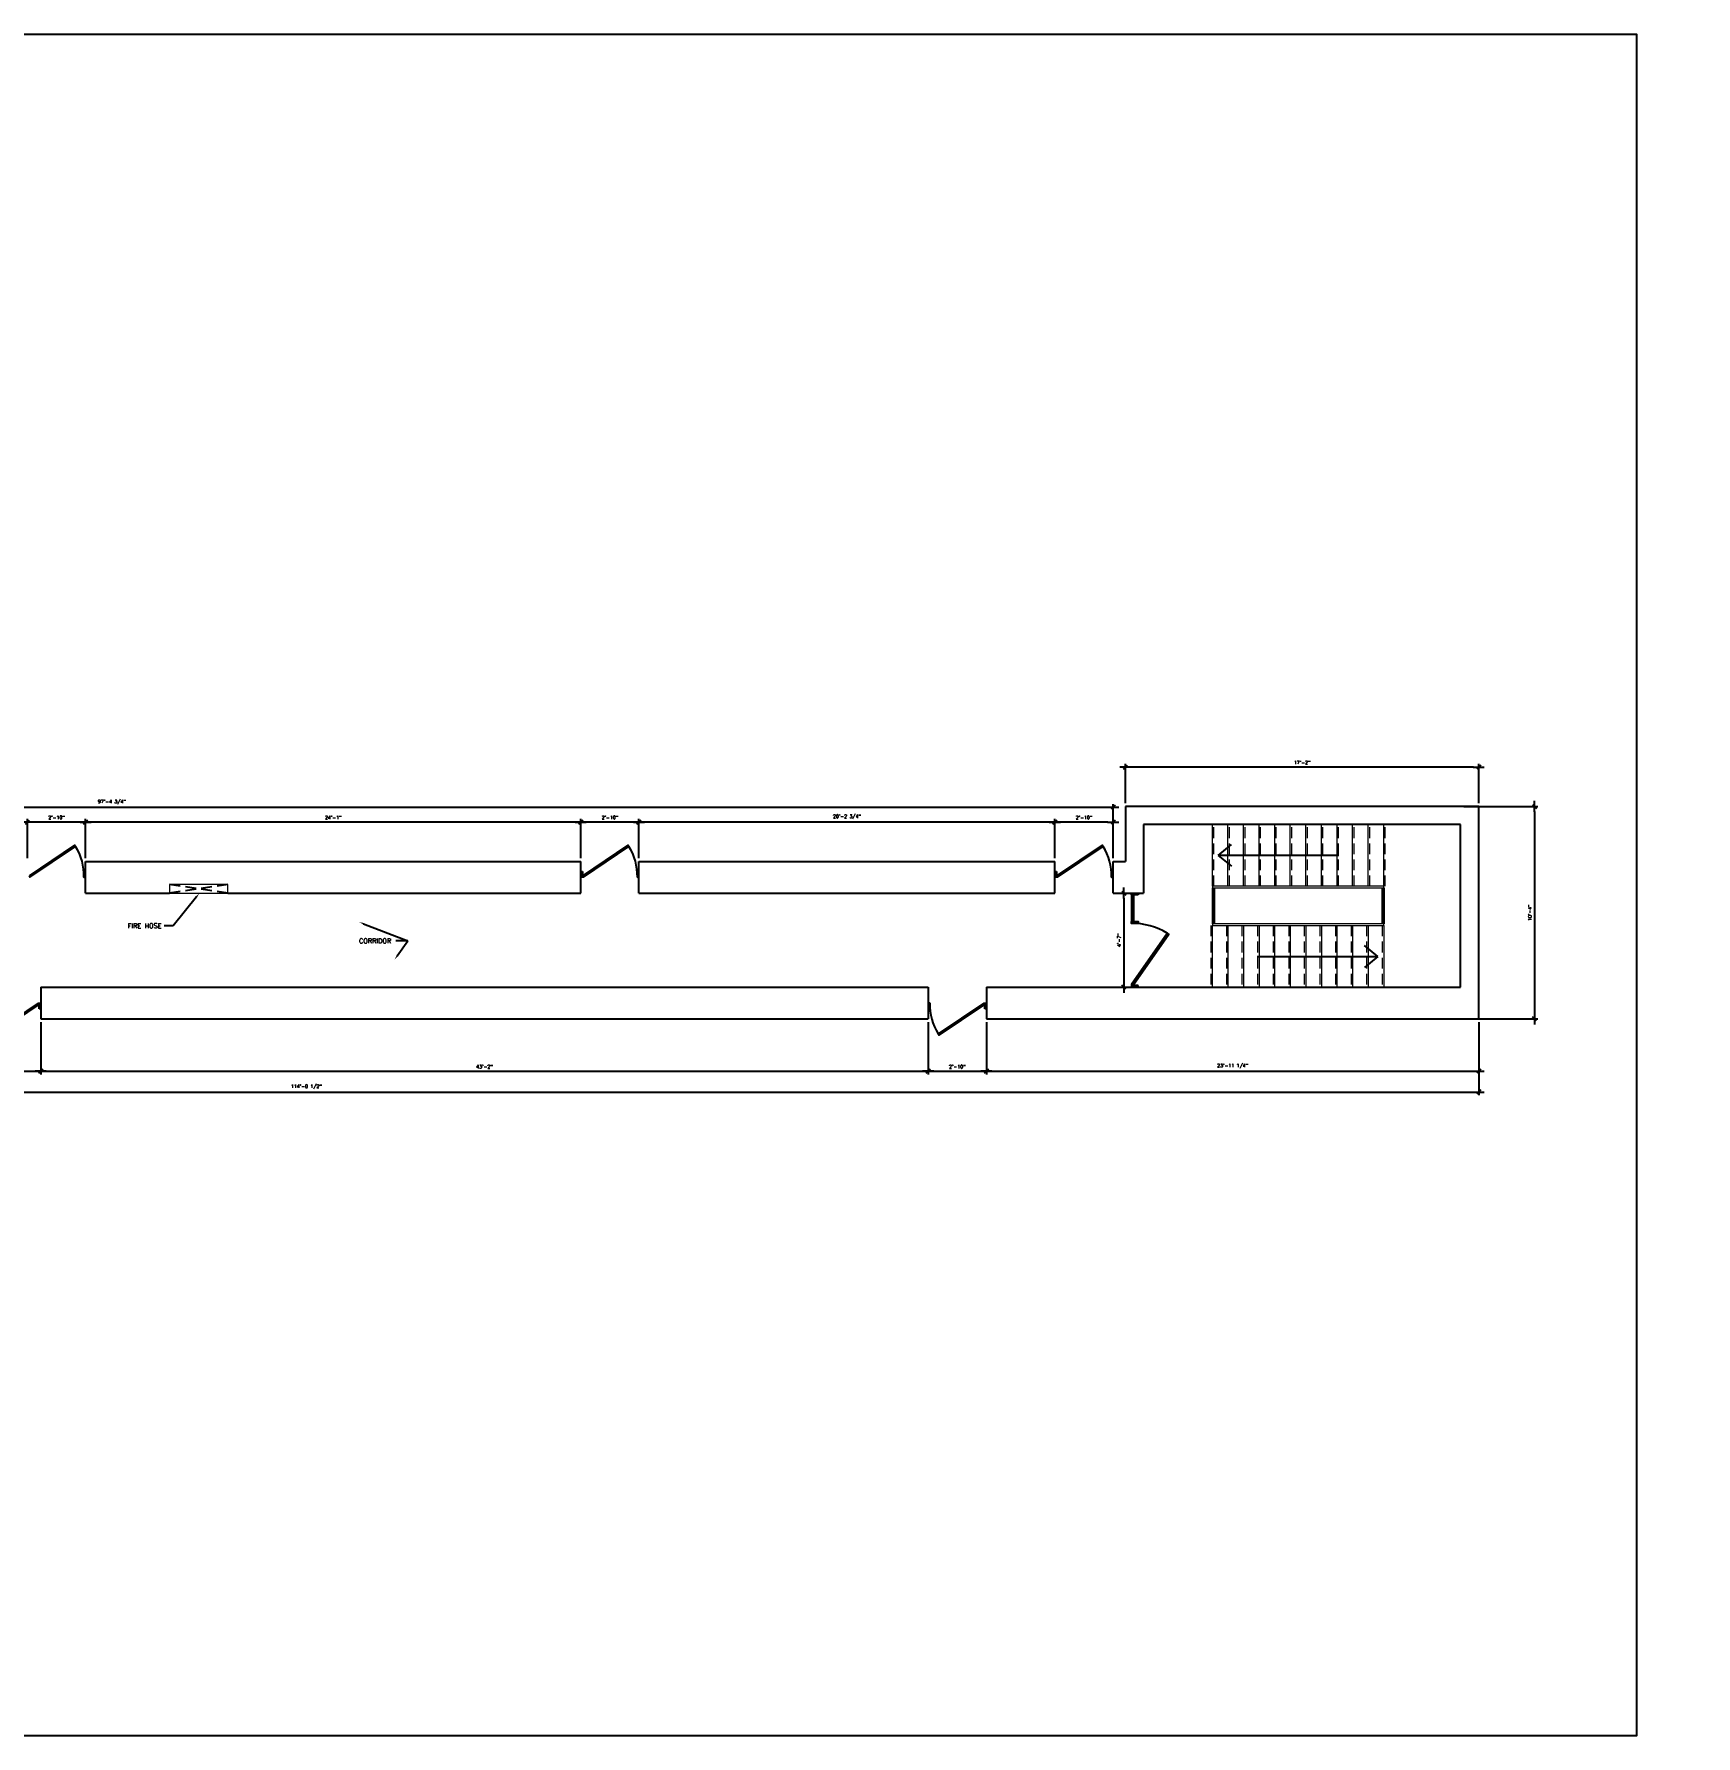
# Model space of a CAD drawing. Header units: inches. Extents: x -11160 to 9368, y -3485 to 2663.
# Drawn here: x -2986 to -2016, y -2214 to -1220 of the extents above; entities that cross this region are included whole.
import ezdxf
from ezdxf import colors
from ezdxf.entities.mleader import LeaderData, LeaderLine
from ezdxf.math import Vec2, Vec3

# ---------------------------------------------------------------- set-up
doc = ezdxf.new("R2010")
doc.units = ezdxf.units.IN
doc.header["$MEASUREMENT"] = 0
doc.linetypes.add('HIDDEN', pattern=[0.375, 0.25, -0.125])
for name, color, linetype in [('A-WALL', 4, 'Continuous'), ('A-WINDOW', 1, 'Continuous'), ('MD-FF-HATCH-6', 8, 'Continuous'), ('SM-COM-PLUMBING', 2, 'Continuous'), ('SM-FF-HATCH', 8, 'Continuous'), ('SM-RCP-TEXT', 2, 'Continuous'), ('YP-DOOR', 1, 'Continuous')]:
    doc.layers.add(name, color=color, linetype=linetype)
doc.layers.add('D-D FLOOR', color=2, linetype='Continuous', lineweight=9)
doc.layers.add('I-8-Gray', color=1, linetype='Continuous', lineweight=9)
doc.styles.add('SM-LEADER-00', font='romans.shx')
doc.styles.add('SMI-24', font='romans.shx', dxfattribs={"height": 2})
doc.dimstyles.new('SMI-24', dxfattribs={"dimscale": 24, "dimtxt": 2, "dimasz": 0.125, "dimexe": 0.078125, "dimexo": 0.078125, "dimgap": 0.0625, "dimtad": 1, "dimdec": 3, "dimrnd": 0.25, "dimzin": 3, "dimdsep": 46, "dimlunit": 4, "dimtxsty": 'SMI-24', "dimblk": 'SMI-thick', "dimcen": 0.09375, "dimclrd": 1, "dimclre": 1, "dimclrt": 2, "dimadec": 0, "dimazin": 0, "dimtfac": 0.09375, "dimtdec": 3, "dimtmove": 2, "dimatfit": 3, "dimfxl": 0.078125, "dimfrac": 2, "dimtolj": 1, "dimtzin": 3, "dimarcsym": 0})

# ---------------------------------------------------------------- blocks, each defined once
blk = doc.blocks.new('SMI-thick')
at = {"color": 0, "linetype": 'Continuous'}
blk.add_line((-1.08, 0), (1.08, 0), dxfattribs=at)
at = {"color": 4, "linetype": 'Continuous'}
blk.add_line((0.39, 0.39), (-0.39, -0.39), dxfattribs=at)
blk = doc.blocks.new('*D533')
at = {"layer": 'A-WALL', "color": 1, "lineweight": -2, "transparency": 16777216}
for p, q in [((-2430.17, -1796.86), (-2430.17, -1827.43)), ((-2142.81, -1796.86), (-2142.81, -1827.43)), ((-2427.17, -1825.55), (-2145.81, -1825.55))]:
    blk.add_line(p, q, dxfattribs=at)
at = {"layer": 'Defpoints', "color": 0, "transparency": 16777216}
for p in [(-2430.17, -1794.99), (-2142.81, -1794.99), (-2142.81, -1825.55)]:
    blk.add_point(p, dxfattribs=at)
at = {"layer": 'A-WALL', "color": 1, "lineweight": -2, "transparency": 16777216, "xscale": 3, "yscale": 3, "zscale": 3, "rotation": 180}
blk.add_blockref('SMI-thick', (-2430.17, -1825.55), dxfattribs=at)
at = {"layer": 'A-WALL', "color": 1, "lineweight": -2, "transparency": 16777216, "xscale": 3, "yscale": 3, "zscale": 3}
blk.add_blockref('SMI-thick', (-2142.81, -1825.55), dxfattribs=at)
at = {"layer": 'A-WALL', "color": 2, "transparency": 16777216, "insert": (-2286.49, -1822.53), "char_height": 2, "attachment_point": 5, "style": 'SMI-24'}
blk.add_mtext('\\A1;23\'-11 1/4"', dxfattribs=at)
blk = doc.blocks.new('*D534')
at = {"layer": 'A-WALL', "color": 1, "lineweight": -2, "transparency": 16777216}
for p, q in [((-2464.17, -1796.86), (-2464.17, -1827.43)), ((-2430.17, -1796.86), (-2430.17, -1827.43)), ((-2461.17, -1825.55), (-2433.17, -1825.55))]:
    blk.add_line(p, q, dxfattribs=at)
at = {"layer": 'Defpoints', "color": 0, "transparency": 16777216}
for p in [(-2464.17, -1794.99), (-2430.17, -1794.99), (-2430.17, -1825.55)]:
    blk.add_point(p, dxfattribs=at)
at = {"layer": 'A-WALL', "color": 1, "lineweight": -2, "transparency": 16777216, "xscale": 3, "yscale": 3, "zscale": 3, "rotation": 180}
blk.add_blockref('SMI-thick', (-2464.17, -1825.55), dxfattribs=at)
at = {"layer": 'A-WALL', "color": 1, "lineweight": -2, "transparency": 16777216, "xscale": 3, "yscale": 3, "zscale": 3}
blk.add_blockref('SMI-thick', (-2430.17, -1825.55), dxfattribs=at)
at = {"layer": 'A-WALL', "color": 2, "transparency": 16777216, "insert": (-2447.17, -1822.86), "char_height": 2, "attachment_point": 5, "style": 'SMI-24'}
blk.add_mtext('\\A1;2\'-10"', dxfattribs=at)
blk = doc.blocks.new('*D535')
at = {"layer": 'A-WALL', "color": 1, "lineweight": -2, "transparency": 16777216}
for p, q in [((-2982.13, -1796.86), (-2982.13, -1827.43)), ((-2464.17, -1796.86), (-2464.17, -1827.43)), ((-2979.13, -1825.55), (-2467.17, -1825.55))]:
    blk.add_line(p, q, dxfattribs=at)
at = {"layer": 'Defpoints', "color": 0, "transparency": 16777216}
for p in [(-2982.13, -1794.99), (-2464.17, -1794.99), (-2464.17, -1825.55)]:
    blk.add_point(p, dxfattribs=at)
at = {"layer": 'A-WALL', "color": 1, "lineweight": -2, "transparency": 16777216, "xscale": 3, "yscale": 3, "zscale": 3, "rotation": 180}
blk.add_blockref('SMI-thick', (-2982.13, -1825.55), dxfattribs=at)
at = {"layer": 'A-WALL', "color": 1, "lineweight": -2, "transparency": 16777216, "xscale": 3, "yscale": 3, "zscale": 3}
blk.add_blockref('SMI-thick', (-2464.17, -1825.55), dxfattribs=at)
at = {"layer": 'A-WALL', "color": 2, "transparency": 16777216, "insert": (-2723.15, -1822.86), "char_height": 2, "attachment_point": 5, "style": 'SMI-24'}
blk.add_mtext('\\A1;43\'-2"', dxfattribs=at)
blk = doc.blocks.new('*D542')
at = {"layer": 'A-WALL', "color": 1, "lineweight": -2, "transparency": 16777216}
for p, q in [((-3016.13, -1796.86), (-3016.13, -1827.43)), ((-2982.13, -1796.86), (-2982.13, -1827.43)), ((-3013.13, -1825.55), (-2985.13, -1825.55))]:
    blk.add_line(p, q, dxfattribs=at)
at = {"layer": 'Defpoints', "color": 0, "transparency": 16777216}
for p in [(-3016.13, -1794.99), (-2982.13, -1794.99), (-2982.13, -1825.55)]:
    blk.add_point(p, dxfattribs=at)
at = {"layer": 'A-WALL', "color": 1, "lineweight": -2, "transparency": 16777216, "xscale": 3, "yscale": 3, "zscale": 3, "rotation": 180}
blk.add_blockref('SMI-thick', (-3016.13, -1825.55), dxfattribs=at)
at = {"layer": 'A-WALL', "color": 1, "lineweight": -2, "transparency": 16777216, "xscale": 3, "yscale": 3, "zscale": 3}
blk.add_blockref('SMI-thick', (-2982.13, -1825.55), dxfattribs=at)
at = {"layer": 'A-WALL', "color": 2, "transparency": 16777216, "insert": (-2999.13, -1822.86), "char_height": 2, "attachment_point": 5, "style": 'SMI-24'}
blk.add_mtext('\\A1;2\'-10"', dxfattribs=at)
blk = doc.blocks.new('*D548')
at = {"layer": 'A-WALL', "color": 1, "lineweight": -2, "transparency": 16777216}
for p, q in [((-3511.37, -1796.86), (-3511.37, -1839.52)), ((-2142.81, -1796.86), (-2142.81, -1839.52)), ((-3508.37, -1837.64), (-2145.81, -1837.64))]:
    blk.add_line(p, q, dxfattribs=at)
at = {"layer": 'Defpoints', "color": 0, "transparency": 16777216}
for p in [(-3511.37, -1794.99), (-2142.81, -1794.99), (-2142.81, -1837.64)]:
    blk.add_point(p, dxfattribs=at)
at = {"layer": 'A-WALL', "color": 1, "lineweight": -2, "transparency": 16777216, "xscale": 3, "yscale": 3, "zscale": 3, "rotation": 180}
blk.add_blockref('SMI-thick', (-3511.37, -1837.64), dxfattribs=at)
at = {"layer": 'A-WALL', "color": 1, "lineweight": -2, "transparency": 16777216, "xscale": 3, "yscale": 3, "zscale": 3}
blk.add_blockref('SMI-thick', (-2142.81, -1837.64), dxfattribs=at)
at = {"layer": 'A-WALL', "color": 2, "transparency": 16777216, "insert": (-2827.09, -1834.62), "char_height": 2, "attachment_point": 5, "style": 'SMI-24'}
blk.add_mtext('\\A1;114\'-0 1/2"', dxfattribs=at)
blk = doc.blocks.new('*D552')
at = {"layer": 'A-WALL', "color": 1, "lineweight": -2, "transparency": 16777216}
for p, q in [((-2151.5, -1670.93), (-2108.35, -1670.93)), ((-2110.23, -1673.93), (-2110.23, -1791.99)), ((-2146.22, -1794.99), (-2108.35, -1794.99))]:
    blk.add_line(p, q, dxfattribs=at)
at = {"layer": 'Defpoints', "color": 0, "transparency": 16777216}
for p in [(-2153.37, -1670.93), (-2148.09, -1794.99), (-2110.23, -1794.99)]:
    blk.add_point(p, dxfattribs=at)
at = {"layer": 'A-WALL', "color": 1, "lineweight": -2, "transparency": 16777216, "xscale": 3, "yscale": 3, "zscale": 3}
for p, rotation in [((-2110.23, -1670.93), 90), ((-2110.23, -1794.99), 270)]:
    blk.add_blockref('SMI-thick', p, dxfattribs=dict(at, rotation=rotation))
at = {"layer": 'A-WALL', "color": 2, "transparency": 16777216, "insert": (-2112.92, -1732.96), "char_height": 2, "attachment_point": 5, "rotation": 90, "style": 'SMI-24'}
blk.add_mtext('\\A1;10\'-4"', dxfattribs=at)
blk = doc.blocks.new('*D553')
at = {"layer": 'A-WALL', "color": 1, "lineweight": -2, "transparency": 16777216}
for p, q in [((-2348.93, -1669.05), (-2348.93, -1646.11)), ((-2145.81, -1647.98), (-2345.93, -1647.98)), ((-2142.81, -1669.05), (-2142.81, -1646.11))]:
    blk.add_line(p, q, dxfattribs=at)
at = {"layer": 'Defpoints', "color": 0, "transparency": 16777216}
for p in [(-2348.93, -1647.98), (-2348.93, -1670.93), (-2142.81, -1670.93)]:
    blk.add_point(p, dxfattribs=at)
at = {"layer": 'A-WALL', "color": 1, "lineweight": -2, "transparency": 16777216, "xscale": 3, "yscale": 3, "zscale": 3, "rotation": 180}
blk.add_blockref('SMI-thick', (-2348.93, -1647.98), dxfattribs=at)
at = {"layer": 'A-WALL', "color": 1, "lineweight": -2, "transparency": 16777216, "xscale": 3, "yscale": 3, "zscale": 3}
blk.add_blockref('SMI-thick', (-2142.81, -1647.98), dxfattribs=at)
at = {"layer": 'A-WALL', "color": 2, "transparency": 16777216, "insert": (-2245.87, -1645.29), "char_height": 2, "attachment_point": 5, "style": 'SMI-24'}
blk.add_mtext('\\A1;17\'-2"', dxfattribs=at)
blk = doc.blocks.new('*D536')
at = {"layer": 'A-WALL', "color": 1, "lineweight": -2, "transparency": 16777216}
for p, q in [((-2349.96, -1724.49), (-2349.96, -1773.49)), ((-2349.1, -1721.49), (-2348.08, -1721.49)), ((-2349.1, -1776.49), (-2348.08, -1776.49))]:
    blk.add_line(p, q, dxfattribs=at)
at = {"layer": 'Defpoints', "color": 0, "transparency": 16777216}
for p in [(-2350.97, -1721.49), (-2350.97, -1776.49), (-2349.96, -1776.49)]:
    blk.add_point(p, dxfattribs=at)
at = {"layer": 'A-WALL', "color": 1, "lineweight": -2, "transparency": 16777216, "xscale": 3, "yscale": 3, "zscale": 3}
for p, rotation in [((-2349.96, -1721.49), 90), ((-2349.96, -1776.49), 270)]:
    blk.add_blockref('SMI-thick', p, dxfattribs=dict(at, rotation=rotation))
at = {"layer": 'A-WALL', "color": 2, "transparency": 16777216, "insert": (-2352.65, -1748.99), "char_height": 2, "attachment_point": 5, "rotation": 90, "style": 'SMI-24'}
blk.add_mtext('\\A1;4\'-7"', dxfattribs=at)
blk = doc.blocks.new('*D560')
at = {"layer": 'A-WALL', "color": 1, "lineweight": -2, "transparency": 16777216}
for p, q in [((-2390.18, -1701.11), (-2390.18, -1678.17)), ((-2356.18, -1701.11), (-2356.18, -1678.17)), ((-2359.18, -1680.05), (-2387.18, -1680.05))]:
    blk.add_line(p, q, dxfattribs=at)
at = {"layer": 'Defpoints', "color": 0, "transparency": 16777216}
for p in [(-2390.18, -1680.05), (-2390.18, -1702.99), (-2356.18, -1702.99)]:
    blk.add_point(p, dxfattribs=at)
at = {"layer": 'A-WALL', "color": 1, "lineweight": -2, "transparency": 16777216, "xscale": 3, "yscale": 3, "zscale": 3, "rotation": 180}
blk.add_blockref('SMI-thick', (-2390.18, -1680.05), dxfattribs=at)
at = {"layer": 'A-WALL', "color": 1, "lineweight": -2, "transparency": 16777216, "xscale": 3, "yscale": 3, "zscale": 3}
blk.add_blockref('SMI-thick', (-2356.18, -1680.05), dxfattribs=at)
at = {"layer": 'A-WALL', "color": 2, "transparency": 16777216, "insert": (-2373.18, -1677.36), "char_height": 2, "attachment_point": 5, "style": 'SMI-24'}
blk.add_mtext('\\A1;2\'-10"', dxfattribs=at)
blk = doc.blocks.new('*D561')
at = {"layer": 'A-WALL', "color": 1, "lineweight": -2, "transparency": 16777216}
for p, q in [((-2632.93, -1701.11), (-2632.93, -1678.17)), ((-2390.18, -1701.11), (-2390.18, -1678.17)), ((-2393.18, -1680.05), (-2629.93, -1680.05))]:
    blk.add_line(p, q, dxfattribs=at)
at = {"layer": 'Defpoints', "color": 0, "transparency": 16777216}
for p in [(-2632.93, -1680.05), (-2632.93, -1702.99), (-2390.18, -1702.99)]:
    blk.add_point(p, dxfattribs=at)
at = {"layer": 'A-WALL', "color": 1, "lineweight": -2, "transparency": 16777216, "xscale": 3, "yscale": 3, "zscale": 3, "rotation": 180}
blk.add_blockref('SMI-thick', (-2632.93, -1680.05), dxfattribs=at)
at = {"layer": 'A-WALL', "color": 1, "lineweight": -2, "transparency": 16777216, "xscale": 3, "yscale": 3, "zscale": 3}
blk.add_blockref('SMI-thick', (-2390.18, -1680.05), dxfattribs=at)
at = {"layer": 'A-WALL', "color": 2, "transparency": 16777216, "insert": (-2511.56, -1677.02), "char_height": 2, "attachment_point": 5, "style": 'SMI-24'}
blk.add_mtext('\\A1;20\'-2 3/4"', dxfattribs=at)
blk = doc.blocks.new('*D562')
at = {"layer": 'A-WALL', "color": 1, "lineweight": -2, "transparency": 16777216}
for p, q in [((-2666.93, -1701.11), (-2666.93, -1678.17)), ((-2632.93, -1701.11), (-2632.93, -1678.17)), ((-2635.93, -1680.05), (-2663.93, -1680.05))]:
    blk.add_line(p, q, dxfattribs=at)
at = {"layer": 'Defpoints', "color": 0, "transparency": 16777216}
for p in [(-2666.93, -1680.05), (-2666.93, -1702.99), (-2632.93, -1702.99)]:
    blk.add_point(p, dxfattribs=at)
at = {"layer": 'A-WALL', "color": 1, "lineweight": -2, "transparency": 16777216, "xscale": 3, "yscale": 3, "zscale": 3, "rotation": 180}
blk.add_blockref('SMI-thick', (-2666.93, -1680.05), dxfattribs=at)
at = {"layer": 'A-WALL', "color": 1, "lineweight": -2, "transparency": 16777216, "xscale": 3, "yscale": 3, "zscale": 3}
blk.add_blockref('SMI-thick', (-2632.93, -1680.05), dxfattribs=at)
at = {"layer": 'A-WALL', "color": 2, "transparency": 16777216, "insert": (-2649.93, -1677.36), "char_height": 2, "attachment_point": 5, "style": 'SMI-24'}
blk.add_mtext('\\A1;2\'-10"', dxfattribs=at)
blk = doc.blocks.new('*D563')
at = {"layer": 'A-WALL', "color": 1, "lineweight": -2, "transparency": 16777216}
for p, q in [((-2989.93, -1701.11), (-2989.93, -1678.17)), ((-2955.93, -1701.11), (-2955.93, -1678.17)), ((-2958.93, -1680.05), (-2986.93, -1680.05))]:
    blk.add_line(p, q, dxfattribs=at)
at = {"layer": 'Defpoints', "color": 0, "transparency": 16777216}
for p in [(-2989.93, -1680.05), (-2989.93, -1702.99), (-2955.93, -1702.99)]:
    blk.add_point(p, dxfattribs=at)
at = {"layer": 'A-WALL', "color": 1, "lineweight": -2, "transparency": 16777216, "xscale": 3, "yscale": 3, "zscale": 3, "rotation": 180}
blk.add_blockref('SMI-thick', (-2989.93, -1680.05), dxfattribs=at)
at = {"layer": 'A-WALL', "color": 1, "lineweight": -2, "transparency": 16777216, "xscale": 3, "yscale": 3, "zscale": 3}
blk.add_blockref('SMI-thick', (-2955.93, -1680.05), dxfattribs=at)
at = {"layer": 'A-WALL', "color": 2, "transparency": 16777216, "insert": (-2972.93, -1677.36), "char_height": 2, "attachment_point": 5, "style": 'SMI-24'}
blk.add_mtext('\\A1;2\'-10"', dxfattribs=at)
blk = doc.blocks.new('*D564')
at = {"layer": 'A-WALL', "color": 1, "lineweight": -2, "transparency": 16777216}
for p, q in [((-2955.93, -1701.11), (-2955.93, -1678.17)), ((-2666.93, -1701.11), (-2666.93, -1678.17)), ((-2669.93, -1680.05), (-2952.93, -1680.05))]:
    blk.add_line(p, q, dxfattribs=at)
at = {"layer": 'Defpoints', "color": 0, "transparency": 16777216}
for p in [(-2955.93, -1680.05), (-2955.93, -1702.99), (-2666.93, -1702.99)]:
    blk.add_point(p, dxfattribs=at)
at = {"layer": 'A-WALL', "color": 1, "lineweight": -2, "transparency": 16777216, "xscale": 3, "yscale": 3, "zscale": 3, "rotation": 180}
blk.add_blockref('SMI-thick', (-2955.93, -1680.05), dxfattribs=at)
at = {"layer": 'A-WALL', "color": 1, "lineweight": -2, "transparency": 16777216, "xscale": 3, "yscale": 3, "zscale": 3}
blk.add_blockref('SMI-thick', (-2666.93, -1680.05), dxfattribs=at)
at = {"layer": 'A-WALL', "color": 2, "transparency": 16777216, "insert": (-2811.43, -1677.36), "char_height": 2, "attachment_point": 5, "style": 'SMI-24'}
blk.add_mtext('\\A1;24\'-1"', dxfattribs=at)
blk = doc.blocks.new('*D566')
at = {"layer": 'A-WALL', "color": 1, "lineweight": -2, "transparency": 16777216}
for p, q in [((-3524.99, -1678.17), (-3524.99, -1669.55)), ((-3521.99, -1671.43), (-2359.18, -1671.43)), ((-2356.18, -1678.17), (-2356.18, -1669.55))]:
    blk.add_line(p, q, dxfattribs=at)
at = {"layer": 'Defpoints', "color": 0, "transparency": 16777216}
for p in [(-2356.18, -1671.43), (-3524.99, -1680.05), (-2356.18, -1680.05)]:
    blk.add_point(p, dxfattribs=at)
at = {"layer": 'A-WALL', "color": 1, "lineweight": -2, "transparency": 16777216, "xscale": 3, "yscale": 3, "zscale": 3, "rotation": 180}
blk.add_blockref('SMI-thick', (-3524.99, -1671.43), dxfattribs=at)
at = {"layer": 'A-WALL', "color": 1, "lineweight": -2, "transparency": 16777216, "xscale": 3, "yscale": 3, "zscale": 3}
blk.add_blockref('SMI-thick', (-2356.18, -1671.43), dxfattribs=at)
at = {"layer": 'A-WALL', "color": 2, "transparency": 16777216, "insert": (-2940.59, -1668.4), "char_height": 2, "attachment_point": 5, "style": 'SMI-24'}
blk.add_mtext('\\A1;97\'-4 3/4"', dxfattribs=at)

msp = doc.modelspace()

# ---------------------------------------------------------------- linework, layer by layer
at = {"layer": 'A-WALL'}
for p, q in [((-2348.9325, -1670.926), (-2348.9325, -1702.98708)), ((-2142.81036, -1670.926), (-2348.9325, -1670.926)), ((-2142.81036, -1794.98707), (-2142.81036, -1670.926)), ((-2338.37143, -1681.48707), (-2338.37143, -1721.48708)), ((-2153.37143, -1681.48707), (-2338.37143, -1681.48707)), ((-2153.37143, -1776.48707), (-2153.37143, -1681.48707)), ((-2955.9325, -1721.48708), (-2955.9325, -1702.98708)), ((-2955.9325, -1702.98708), (-2872.9325, -1702.98708)), ((-2872.9325, -1702.98708), (-2666.9325, -1702.98709)), ((-2666.9325, -1721.48709), (-2666.9325, -1702.98709)), ((-2632.9325, -1721.48708), (-2632.9325, -1702.98708)), ((-2632.9325, -1702.98708), (-2390.17814, -1702.98709)), ((-2390.17814, -1721.48709), (-2390.17814, -1702.98709)), ((-2356.17814, -1721.48708), (-2356.17814, -1702.98708)), ((-2356.17814, -1702.98708), (-2348.9325, -1702.98708)), ((-2955.9325, -1721.48708), (-2906.9325, -1721.48708)), ((-2872.9325, -1721.48708), (-2666.9325, -1721.48708)), ((-2632.9325, -1721.48708), (-2390.17814, -1721.48708)), ((-2356.17814, -1721.48708), (-2338.37143, -1721.48708)), ((-2982.12781, -1776.48707), (-2982.12781, -1794.98707)), ((-2982.12781, -1776.48707), (-2464.17395, -1776.48707)), ((-2464.17395, -1776.48707), (-2464.17395, -1794.98707)), ((-2430.17395, -1776.48707), (-2430.17395, -1794.98707)), ((-2430.17395, -1776.48707), (-2348.9325, -1776.48707)), ((-2348.9325, -1776.48707), (-2338.37143, -1776.48707)), ((-2338.37143, -1776.48707), (-2153.37143, -1776.48707)), ((-2982.12781, -1794.98707), (-2464.17395, -1794.98707)), ((-2430.17395, -1794.98707), (-2142.81036, -1794.98707))]:
    msp.add_line(p, q, dxfattribs=at)
at = {"layer": 'A-WALL', "color": 8}
for centre, radius, start, end in [((-2989.02876, -1711.38519), 32.14749, 358.48149077, 32.12821955), ((-2666.02876, -1711.38519), 32.14749, 358.48149077, 32.12821955), ((-2389.2744, -1711.38519), 32.14749, 358.48149077, 32.12821955), ((-2344.42483, -1776.55288), 37.26895, 57.87178045, 91.51850923), ((-2431.07769, -1786.58897), 32.14749, 178.48149077, 212.12821955)]:
    msp.add_arc(centre, radius, start, end, dxfattribs=at)
at = {"layer": 'A-WINDOW', "color": 3}
for points in [[(-2956.89299, -1708.84837), (-2956.89299, -1712.23708), (-2955.9325, -1712.23708), (-2955.9325, -1708.84837)], [(-2665.97201, -1708.84837), (-2665.97201, -1712.23709), (-2666.9325, -1712.23709), (-2666.9325, -1708.84837)], [(-2633.89299, -1708.84837), (-2633.89299, -1712.23708), (-2632.9325, -1712.23708), (-2632.9325, -1708.84837)], [(-2389.21765, -1708.84837), (-2389.21765, -1712.23709), (-2390.17814, -1712.23709), (-2390.17814, -1708.84837)], [(-2357.13863, -1708.84837), (-2357.13863, -1712.23708), (-2356.17814, -1712.23708), (-2356.17814, -1708.84837)], [(-2341.48387, -1722.60059), (-2345.41245, -1722.60059), (-2345.41245, -1721.48708), (-2341.48387, -1721.48708)], [(-2341.48387, -1739.29702), (-2345.41245, -1739.29702), (-2345.41245, -1738.18351), (-2341.48387, -1738.18351)], [(-2341.48387, -1775.37358), (-2345.41245, -1775.37358), (-2345.41245, -1776.48708), (-2341.48387, -1776.48708)], [(-2983.0883, -1789.12579), (-2983.0883, -1785.73707), (-2982.12781, -1785.73707), (-2982.12781, -1789.12579)], [(-2463.21346, -1789.12579), (-2463.21346, -1785.73707), (-2464.17395, -1785.73707), (-2464.17395, -1789.12579)], [(-2431.13444, -1789.12578), (-2431.13444, -1785.73707), (-2430.17395, -1785.73707), (-2430.17395, -1789.12578)]]:
    msp.add_lwpolyline(points, close=True, dxfattribs=at)
at = {"layer": 'D-D FLOOR'}
for p, q in [((-2298.26961, -1717.49061), (-2298.26961, -1681.48707)), ((-2289.17397, -1717.49061), (-2289.17397, -1681.48707)), ((-2280.07834, -1717.49061), (-2280.07834, -1681.48707)), ((-2270.98271, -1717.49061), (-2270.98271, -1681.48707)), ((-2261.88708, -1717.49061), (-2261.88708, -1681.48707)), ((-2252.79145, -1717.49061), (-2252.79145, -1681.48707)), ((-2243.69581, -1717.49061), (-2243.69581, -1681.48707)), ((-2234.60018, -1717.49061), (-2234.60018, -1681.48707)), ((-2225.50455, -1717.49061), (-2225.50455, -1681.48707)), ((-2216.40892, -1717.49061), (-2216.40892, -1681.48707)), ((-2207.31329, -1717.49061), (-2207.31329, -1681.48707)), ((-2198.21765, -1717.49061), (-2198.21765, -1681.48707)), ((-2298.28515, -1740.48352), (-2298.28515, -1776.48707)), ((-2289.18952, -1740.48352), (-2289.18952, -1776.48707)), ((-2280.09389, -1740.48352), (-2280.09389, -1776.48707)), ((-2270.99826, -1740.48352), (-2270.99826, -1776.48707)), ((-2261.90263, -1740.48352), (-2261.90263, -1776.48707)), ((-2252.80699, -1740.48352), (-2252.80699, -1776.48707)), ((-2243.71136, -1740.48352), (-2243.71136, -1776.48707)), ((-2234.61573, -1740.48352), (-2234.61573, -1776.48707)), ((-2225.5201, -1740.48352), (-2225.5201, -1776.48707)), ((-2216.42447, -1740.48352), (-2216.42447, -1776.48707)), ((-2207.32883, -1740.48352), (-2207.32883, -1776.48707)), ((-2198.2332, -1740.48352), (-2198.2332, -1776.48707))]:
    msp.add_line(p, q, dxfattribs=at)
for points in [[(-2298.26961, -1717.49061), (-2298.26961, -1718.48544), (-2198.2332, -1718.48544), (-2198.2332, -1717.49061)], [(-2198.2332, -1740.48352), (-2198.2332, -1739.48869), (-2298.26961, -1739.48869), (-2298.26961, -1740.48352)]]:
    msp.add_lwpolyline(points, close=True, dxfattribs=at)
at = {"layer": 'Defpoints', "color": 6}
msp.add_lwpolyline([(-5471.32461, -1220.03024), (-2050.75342, -1220.03024), (-2050.75342, -2213.56466), (-5471.32461, -2213.56466)], close=True, dxfattribs=at)
at = {"layer": 'I-8-Gray', "linetype": 'HIDDEN', "ltscale": 25}
for p, q in [((-2297.35796, -1717.49061), (-2297.35796, -1681.48707)), ((-2288.26233, -1717.49061), (-2288.26233, -1681.48707)), ((-2279.16669, -1717.49061), (-2279.16669, -1681.48707)), ((-2270.07106, -1717.49061), (-2270.07106, -1681.48707)), ((-2260.97543, -1717.49061), (-2260.97543, -1681.48707)), ((-2251.8798, -1717.49061), (-2251.8798, -1681.48707)), ((-2242.78417, -1717.49061), (-2242.78417, -1681.48707)), ((-2233.68853, -1717.49061), (-2233.68853, -1681.48707)), ((-2224.5929, -1717.49061), (-2224.5929, -1681.48707)), ((-2215.49727, -1717.49061), (-2215.49727, -1681.48707)), ((-2206.40164, -1717.49061), (-2206.40164, -1681.48707)), ((-2197.30601, -1717.49061), (-2197.30601, -1681.48707)), ((-2299.1968, -1740.48352), (-2299.1968, -1776.48707)), ((-2290.10117, -1740.48352), (-2290.10117, -1776.48707)), ((-2281.00554, -1740.48352), (-2281.00554, -1776.48707)), ((-2271.90991, -1740.48352), (-2271.90991, -1776.48707)), ((-2262.81428, -1740.48352), (-2262.81428, -1776.48707)), ((-2253.71864, -1740.48352), (-2253.71864, -1776.48707)), ((-2244.62301, -1740.48352), (-2244.62301, -1776.48707)), ((-2235.52738, -1740.48352), (-2235.52738, -1776.48707)), ((-2226.43175, -1740.48352), (-2226.43175, -1776.48707)), ((-2217.33612, -1740.48352), (-2217.33612, -1776.48707)), ((-2208.24048, -1740.48352), (-2208.24048, -1776.48707)), ((-2199.14485, -1740.48352), (-2199.14485, -1776.48707))]:
    msp.add_line(p, q, dxfattribs=at)
at = {"layer": 'I-8-Gray'}
msp.add_lwpolyline([(-2906.9325, -1721.48708), (-2872.9325, -1721.48708), (-2872.9325, -1716.49991), (-2906.9325, -1716.49991)], close=True, dxfattribs=at)
at = {"layer": 'MD-FF-HATCH-6'}
for points in [[(-2294.86634, -1699.48884), (-2287.12466, -1693.08066)], [(-2224.47478, -1699.48884), (-2294.86634, -1699.48884)], [(-2294.86634, -1699.48884), (-2287.12466, -1705.89701)], [(-2272.02803, -1758.48529), (-2201.63647, -1758.48529)], [(-2201.63647, -1758.48529), (-2209.37815, -1752.07712)], [(-2201.63647, -1758.48529), (-2209.37815, -1764.89347)]]:
    msp.add_lwpolyline(points, dxfattribs=at)
at = {"layer": 'SM-COM-PLUMBING'}
for p, q in [((-2298.26961, -1718.48544), (-2298.26961, -1739.48869)), ((-2297.27477, -1718.48544), (-2297.27477, -1739.48869)), ((-2199.22804, -1718.48544), (-2199.22804, -1739.48869)), ((-2198.2332, -1718.48544), (-2198.2332, -1739.48869))]:
    msp.add_line(p, q, dxfattribs=at)
at = {"layer": 'SM-FF-HATCH', "linetype": 'HIDDEN', "ltscale": 25}
for p, q in [((-2872.9325, -1716.49991), (-2906.9325, -1721.48708)), ((-2872.9325, -1721.48708), (-2906.9325, -1716.49991))]:
    msp.add_line(p, q, dxfattribs=at)
at = {"layer": 'YP-DOOR'}
for points in [[(-2988.97201, -1711.37996), (-2988.39509, -1712.23709), (-2961.80433, -1694.28864), (-2962.34953, -1693.46069)], [(-2665.97201, -1711.37996), (-2665.39509, -1712.23709), (-2638.80433, -1694.28864), (-2639.34953, -1693.46069)], [(-2389.21765, -1711.37996), (-2388.64072, -1712.23709), (-2362.04997, -1694.28864), (-2362.59517, -1693.46069)], [(-2344.18737, -1722.60059), (-2345.46426, -1722.60059), (-2345.41245, -1738.17732), (-2344.18737, -1738.18971)], [(-2344.41877, -1775.37358), (-2345.41245, -1774.70474), (-2324.60461, -1744.99129), (-2323.64476, -1745.62335)], [(-2983.0883, -1786.5942), (-2983.66522, -1785.73707), (-3010.25597, -1803.68552), (-3009.71077, -1804.51347)], [(-2431.13444, -1786.5942), (-2431.71137, -1785.73707), (-2458.30212, -1803.68551), (-2457.75692, -1804.51346)]]:
    msp.add_lwpolyline(points, close=True, dxfattribs=at)

# ---------------------------------------------------------------- dimensions: what is measured, and where the dimension line sits
at = {"layer": 'A-WALL'}
for base, p1, p2, picture, middle in [((-2348.9325, -1647.9848), (-2142.81036, -1670.926), (-2348.9325, -1670.926), '*D553', (-2245.87143, -1645.29432)), ((-2356.17814, -1671.42731), (-3524.99357, -1680.04589), (-2356.17814, -1680.04589), '*D566', (-2940.58585, -1668.4035)), ((-2989.9325, -1680.04589), (-2955.9325, -1702.98708), (-2989.9325, -1702.98708), '*D563', (-2972.9325, -1677.35541)), ((-2955.9325, -1680.04589), (-2666.9325, -1702.98708), (-2955.9325, -1702.98708), '*D564', (-2811.4325, -1677.35541)), ((-2666.9325, -1680.04589), (-2632.9325, -1702.98708), (-2666.9325, -1702.98708), '*D562', (-2649.9325, -1677.35541)), ((-2632.9325, -1680.04589), (-2390.17814, -1702.98708), (-2632.9325, -1702.98708), '*D561', (-2511.55532, -1677.02208)), ((-2390.17814, -1680.04589), (-2356.17814, -1702.98708), (-2390.17814, -1702.98708), '*D560', (-2373.17814, -1677.35541)), ((-2142.81036, -1837.64083), (-3511.36929, -1794.98708), (-2142.81036, -1794.98707), '*D548', (-2827.08983, -1834.61702)), ((-2982.12781, -1825.55174), (-3016.12781, -1794.98707), (-2982.12781, -1794.98707), '*D542', (-2999.12781, -1822.86126)), ((-2464.17395, -1825.55174), (-2982.12781, -1794.98707), (-2464.17395, -1794.98707), '*D535', (-2723.15088, -1822.86126)), ((-2430.17395, -1825.55173), (-2464.17395, -1794.98707), (-2430.17395, -1794.98707), '*D534', (-2447.17395, -1822.86126)), ((-2142.81036, -1825.55173), (-2430.17395, -1794.98707), (-2142.81036, -1794.98707), '*D533', (-2286.49216, -1822.52793))]:
    dim = msp.add_linear_dim(base=base, p1=p1, p2=p2, dimstyle='SMI-24', dxfattribs=at)
    dim.commit()
    dim.dimension.update_dxf_attribs({"geometry": picture, "text_midpoint": middle})
for base, p1, p2, picture, middle in [((-2110.2261, -1794.98707), (-2153.37143, -1670.926), (-2148.0909, -1794.98707), '*D552', (-2112.91658, -1732.95653)), ((-2349.95947, -1776.48707), (-2350.9722, -1721.48708), (-2350.9722, -1776.48707), '*D536', (-2352.64994, -1748.98707))]:
    dim = msp.add_linear_dim(base=base, p1=p1, p2=p2, angle=90, dimstyle='SMI-24', dxfattribs=at)
    dim.commit()
    dim.dimension.update_dxf_attribs({"geometry": picture, "text_midpoint": middle})

# ---------------------------------------------------------------- leaders
at = {"layer": 'SM-RCP-TEXT'}
ml = msp.add_multileader_mtext('Standard', dxfattribs=at)
ml.set_content('CORRIDOR', color=256, style='SM-LEADER-00')
ml.set_leader_properties(color=1)
ml.build(insert=Vec2(0, 0))
ml.multileader.update_dxf_attribs({"dogleg_length": 3, "arrow_head_size": 2.8, "scale": 50})
ctx = ml.context
ctx.base_point, ctx.scale, ctx.char_height, ctx.arrow_head_size, ctx.landing_gap_size, ctx.plane_origin = Vec3(-4346.37721, -1479.08055), 50, 2.8, 2.8, 1.4, Vec3(-4378.54859, -1461.23255)
notes = []
notes.append((ctx, [(1, (1, 1, 0), (-4316.47063, -1479.08055), (-1, 0), 6.97325, [(0, [(-4344.86744, -1468.04109)], 0, []), (1, [(-4324.26641, -1490.08511)], 0, [])])]))
ctx.mtext.insert, ctx.mtext.rotation, ctx.mtext.width, ctx.mtext.flow_direction = Vec3(-4344.97721, -1477.68055), 6.283185307, 57.3412941, 5
ml = msp.add_multileader_mtext('Standard', dxfattribs=at)
ml.set_content("CEILING HEIGHT {\\A1;\\Farchand|c0;\\W0.8;\\C2;84''}", color=256, style='SM-LEADER-00')
ml.set_leader_properties(color=1)
ml.build(insert=Vec2(0, 0))
ml.multileader.update_dxf_attribs({"dogleg_length": 3, "arrow_head_size": 2.8, "scale": 50})
ctx = ml.context
ctx.base_point, ctx.scale, ctx.char_height, ctx.arrow_head_size, ctx.landing_gap_size, ctx.plane_origin = Vec3(-4276.168, -1479.37344), 50, 2.8, 2.8, 1.4, Vec3(-4312.31263, -1461.52544)
notes.append((ctx, [(1, (1, 1, 0), (-4229.86133, -1479.37344), (-1, 0), 3, [(0, [(-4278.63148, -1468.33398)], 0, []), (1, [(-4244.35423, -1491.29552)], 0, [])])]))
ctx.mtext.insert, ctx.mtext.rotation, ctx.mtext.width, ctx.mtext.flow_direction = Vec3(-4274.768, -1477.97344), 6.283185307, 57.3412941, 5
ml = msp.add_multileader_mtext('Standard', dxfattribs=at)
ml.set_content('SECONDARY ENTRANCE ', color=256, style='SM-LEADER-00')
ml.set_leader_properties(color=1)
ml.build(insert=Vec2(0, 0))
ml.multileader.update_dxf_attribs({"dogleg_length": 3, "arrow_head_size": 2.8, "scale": 50})
ctx = ml.context
ctx.base_point, ctx.scale, ctx.char_height, ctx.arrow_head_size, ctx.landing_gap_size, ctx.plane_origin = Vec3(-701.82287, -1548.46993), 50, 2.8, 2.8, 1.4, Vec3(-606.82674, -1530.62193)
ctx.text_align_type = 2
notes.append((ctx, [(0, (1, 1, 0), (-646.21157, -1548.46993), (-1, 0), 5.34463, [(0, [(-622.80838, -1565.54654)], 0, [])])]))
ctx.mtext.insert, ctx.mtext.width, ctx.mtext.alignment, ctx.mtext.flow_direction = Vec3(-652.9562, -1547.06993), 57.3412941, 3, 5
ml = msp.add_multileader_mtext('Standard', dxfattribs=at)
ml.set_content('ELEVATOR', color=256, style='SM-LEADER-00')
ml.set_leader_properties(color=1)
ml.build(insert=Vec2(0, 0))
ml.multileader.update_dxf_attribs({"dogleg_length": 3, "arrow_head_size": 2.8, "scale": 50})
ctx = ml.context
ctx.base_point, ctx.scale, ctx.char_height, ctx.arrow_head_size, ctx.landing_gap_size, ctx.plane_origin = Vec3(-3643.94701, -1581.92059), 50, 2.8, 2.8, 1.4, Vec3(-3680.09164, -1564.0726)
notes.append((ctx, [(1, (1, 1, 0), (-3619.08034, -1581.92059), (-1, 0), 3, [(0, [(-3646.41049, -1570.88113)], 0, []), (1, [(-3625.45438, -1592.33933)], 0, [])])]))
ctx.mtext.insert, ctx.mtext.rotation, ctx.mtext.width, ctx.mtext.flow_direction = Vec3(-3642.54701, -1580.52059), 6.283185307, 57.3412941, 5
ml = msp.add_multileader_mtext('Standard', dxfattribs=at)
ml.set_content('ENTRANCE TO OWNER\\PSUITE ', color=256, style='SM-LEADER-00')
ml.set_leader_properties(color=1)
ml.build(insert=Vec2(0, 0))
ml.multileader.update_dxf_attribs({"dogleg_length": 3, "arrow_head_size": 2.8, "scale": 50})
ctx = ml.context
ctx.base_point, ctx.scale, ctx.char_height, ctx.arrow_head_size, ctx.landing_gap_size, ctx.plane_origin = Vec3(551.55533, -1617.12598), 50, 2.8, 2.8, 1.4, Vec3(644.28479, -1599.27798)
ctx.text_align_type = 2
notes.append((ctx, [(0, (1, 1, 0), (604.89996, -1617.12598), (-1, 0), 5.34463, [(0, [(618.56654, -1632.97874)], 0, [])])]))
ctx.mtext.insert, ctx.mtext.width, ctx.mtext.alignment, ctx.mtext.flow_direction = Vec3(598.15533, -1615.72598), 57.3412941, 3, 5
ml = msp.add_multileader_mtext('Standard', dxfattribs=at)
ml.set_content('FIRE HOSE', color=256, style='SM-LEADER-00')
ml.set_leader_properties(color=1)
ml.build(insert=Vec2(0, 0))
ml.multileader.update_dxf_attribs({"dogleg_length": 3, "arrow_head_size": 2.8, "scale": 50})
ctx = ml.context
ctx.base_point, ctx.scale, ctx.char_height, ctx.arrow_head_size, ctx.landing_gap_size, ctx.plane_origin = Vec3(-2934.82662, -1740.61608), 50, 2.8, 2.8, 1.4, Vec3(-2684.98528, -1722.76808)
ctx.text_align_type = 2
notes.append((ctx, [(0, (1, 1, 0), (-2904.81532, -1740.61608), (-1, 0), 5.34463, [(0, [(-2889.5007, -1721.58383)], 0, [])])]))
ctx.mtext.insert, ctx.mtext.width, ctx.mtext.alignment, ctx.mtext.flow_direction = Vec3(-2911.55996, -1739.21608), 57.3412941, 3, 5
ml = msp.add_multileader_mtext('Standard', dxfattribs=at)
ml.set_content('CORRIDOR', color=256, style='SM-LEADER-00')
ml.set_leader_properties(color=1)
ml.build(insert=Vec2(0, 0))
ml.multileader.update_dxf_attribs({"dogleg_length": 3, "arrow_head_size": 2.8, "scale": 50})
ctx = ml.context
ctx.base_point, ctx.scale, ctx.char_height, ctx.arrow_head_size, ctx.landing_gap_size, ctx.plane_origin = Vec3(-2797.76495, -1749.4454), 50, 2.8, 2.8, 1.4, Vec3(-2829.93633, -1731.5974)
notes.append((ctx, [(1, (1, 1, 0), (-2767.85837, -1749.4454), (-1, 0), 6.97325, [(0, [(-2796.25518, -1738.40594)], 0, []), (1, [(-2775.65415, -1760.44996)], 0, [])])]))
ctx.mtext.insert, ctx.mtext.rotation, ctx.mtext.width, ctx.mtext.flow_direction = Vec3(-2796.36495, -1748.0454), 6.283185307, 57.3412941, 5
ml = msp.add_multileader_mtext('Standard', dxfattribs=at)
ml.set_content("CEILING HEIGHT {\\A1;\\Farchand|c0;\\W0.8;\\C2;83''}", color=256, style='SM-LEADER-00')
ml.set_leader_properties(color=1)
ml.build(insert=Vec2(0, 0))
ml.multileader.update_dxf_attribs({"dogleg_length": 3, "arrow_head_size": 2.8, "scale": 50})
ctx = ml.context
ctx.base_point, ctx.scale, ctx.char_height, ctx.arrow_head_size, ctx.landing_gap_size, ctx.plane_origin = Vec3(-3123.32838, -1750.04592), 50, 2.8, 2.8, 1.4, Vec3(-3159.47301, -1732.19793)
notes.append((ctx, [(1, (1, 1, 0), (-3077.02171, -1750.04592), (-1, 0), 3, [(0, [(-3125.79186, -1739.00646)], 0, []), (1, [(-3091.51461, -1761.968)], 0, [])])]))
ctx.mtext.insert, ctx.mtext.rotation, ctx.mtext.width, ctx.mtext.flow_direction = Vec3(-3121.92838, -1748.64592), 6.283185307, 57.3412941, 5
ml = msp.add_multileader_mtext('Standard', dxfattribs=at)
ml.set_content('BOILER ROOM DOOR', color=256, style='SM-LEADER-00')
ml.set_leader_properties(color=1)
ml.build(insert=Vec2(0, 0))
ml.multileader.update_dxf_attribs({"dogleg_length": 3, "arrow_head_size": 2.8, "scale": 50})
ctx = ml.context
ctx.base_point, ctx.scale, ctx.char_height, ctx.arrow_head_size, ctx.landing_gap_size, ctx.plane_origin = Vec3(-603.82387, -1841.14593), 50, 2.8, 2.8, 1.4, Vec3(-333.44919, -1823.29793)
ctx.text_align_type = 2
notes.append((ctx, [(0, (1, 1, 0), (-553.27923, -1841.14593), (-1, 0), 5.34463, [(0, [(-537.96461, -1822.11369)], 0, [])])]))
ctx.mtext.insert, ctx.mtext.width, ctx.mtext.alignment, ctx.mtext.flow_direction = Vec3(-560.02387, -1839.74593), 57.3412941, 3, 5
ml = msp.add_multileader_mtext('Standard', dxfattribs=at)
ml.set_content('LAUNDRY ROOM DOOR', color=256, style='SM-LEADER-00')
ml.set_leader_properties(color=1)
ml.build(insert=Vec2(0, 0))
ml.multileader.update_dxf_attribs({"dogleg_length": 3, "arrow_head_size": 2.8, "scale": 50})
ctx = ml.context
ctx.base_point, ctx.scale, ctx.char_height, ctx.arrow_head_size, ctx.landing_gap_size, ctx.plane_origin = Vec3(-155.62903, -1838.87435), 50, 2.8, 2.8, 1.4, Vec3(118.87899, -1821.02635)
ctx.text_align_type = 2
notes.append((ctx, [(0, (1, 1, 0), (-100.95106, -1838.87435), (-1, 0), 5.34463, [(0, [(-85.63644, -1819.8421)], 0, [])])]))
ctx.mtext.insert, ctx.mtext.width, ctx.mtext.alignment, ctx.mtext.flow_direction = Vec3(-107.69569, -1837.47435), 57.3412941, 3, 5
ml = msp.add_multileader_mtext('Standard', dxfattribs=at)
ml.set_content('SECONDARY ENTRANCE ', color=256, style='SM-LEADER-00')
ml.set_leader_properties(color=1)
ml.build(insert=Vec2(0, 0))
ml.multileader.update_dxf_attribs({"dogleg_length": 3, "arrow_head_size": 2.8, "scale": 50})
ctx = ml.context
ctx.base_point, ctx.scale, ctx.char_height, ctx.arrow_head_size, ctx.landing_gap_size, ctx.plane_origin = Vec3(486.86249, -2162.14778), 50, 2.8, 2.8, 1.4, Vec3(581.85861, -2144.29978)
ctx.text_align_type = 2
notes.append((ctx, [(0, (1, 1, 0), (542.47379, -2162.14778), (-1, 0), 5.34463, [(0, [(557.78841, -2143.11554)], 0, [])])]))
ctx.mtext.insert, ctx.mtext.width, ctx.mtext.alignment, ctx.mtext.flow_direction = Vec3(535.72915, -2160.74778), 57.3412941, 3, 5
for ctx, leaders in notes:
    for number, flags, end, landing, length, lines in leaders:
        leader = LeaderData()
        leader.index, (leader.has_last_leader_line, leader.has_dogleg_vector, leader.attachment_direction) = number, flags
        leader.last_leader_point, leader.dogleg_vector, leader.dogleg_length = Vec3(end), Vec3(landing), length
        for number, points, colour, breaks in lines:
            line = LeaderLine()
            line.index, line.vertices, line.color, line.breaks = number, Vec3.list(points), colors.encode_raw_color(colour), breaks
            leader.lines.append(line)
        ctx.leaders.append(leader)

doc.saveas('drawing.dxf')
